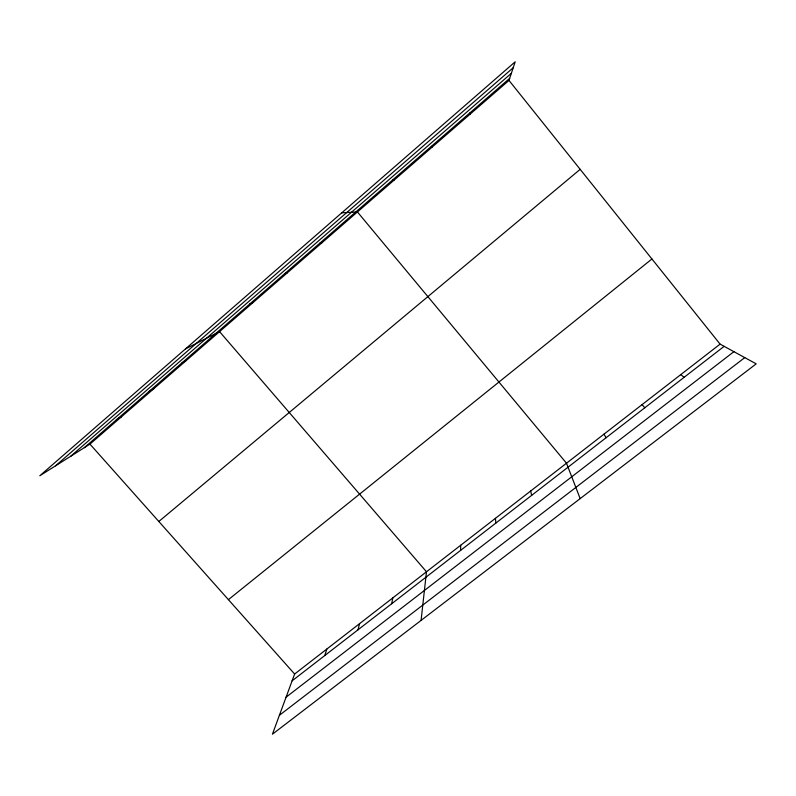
<?xml version="1.0" encoding="UTF-8"?>
<svg xmlns="http://www.w3.org/2000/svg" width="796" height="796" viewBox="0 0 796 796"><rect width="100%" height="100%" fill="white"/><g stroke="black" fill="none" stroke-linecap="round" stroke-linejoin="round"><path stroke-width="1.19" d="M460.595 550.384L460.695 545.25M470.137 114.136L470.187 112.634M421.074 620.402L426.487 571.777L219.557 331.624L185.488 348.907M391.672 603.746L392.786 597.905M357.991 629.825L359.573 623.656M324.798 655.516L326.858 649.019M508.982 80.416L515.181 61.809L39.8 475.769L89.948 444.118L508.982 80.416L720.091 344.131L756.2 363.852L272.431 734.191L294.62 674.023L720.091 344.131M55.581 465.809L513.211 67.72M70.665 456.287L511.35 73.322M84.286 447.69L509.679 78.346M158.832 521.489L580.175 169.339M228.402 599.647L651.934 258.979M292.102 680.839L724.141 346.34M286.062 697.206L733.902 351.673M279.396 715.305L744.767 357.603M116.385 419.82L121.619 416.636M148.991 391.513L153.767 388.727M182.095 362.767L186.413 360.399M249.884 303.913L253.218 302.41M284.59 273.784L287.416 272.73M319.843 243.168L322.141 242.591M341.782 212.811L357.434 211.965L566.493 463.222L580.165 498.614M393.204 179.468L394.378 179.896M680.749 374.627L684.142 377.304M89.948 444.118L294.62 674.023M642.054 404.637L644.8 407.761M431.372 146.335L431.939 147.29M603.965 434.168L606.104 437.72M530.683 490.983L531.658 495.361M495.42 518.325L495.858 523.081"/></g></svg>
